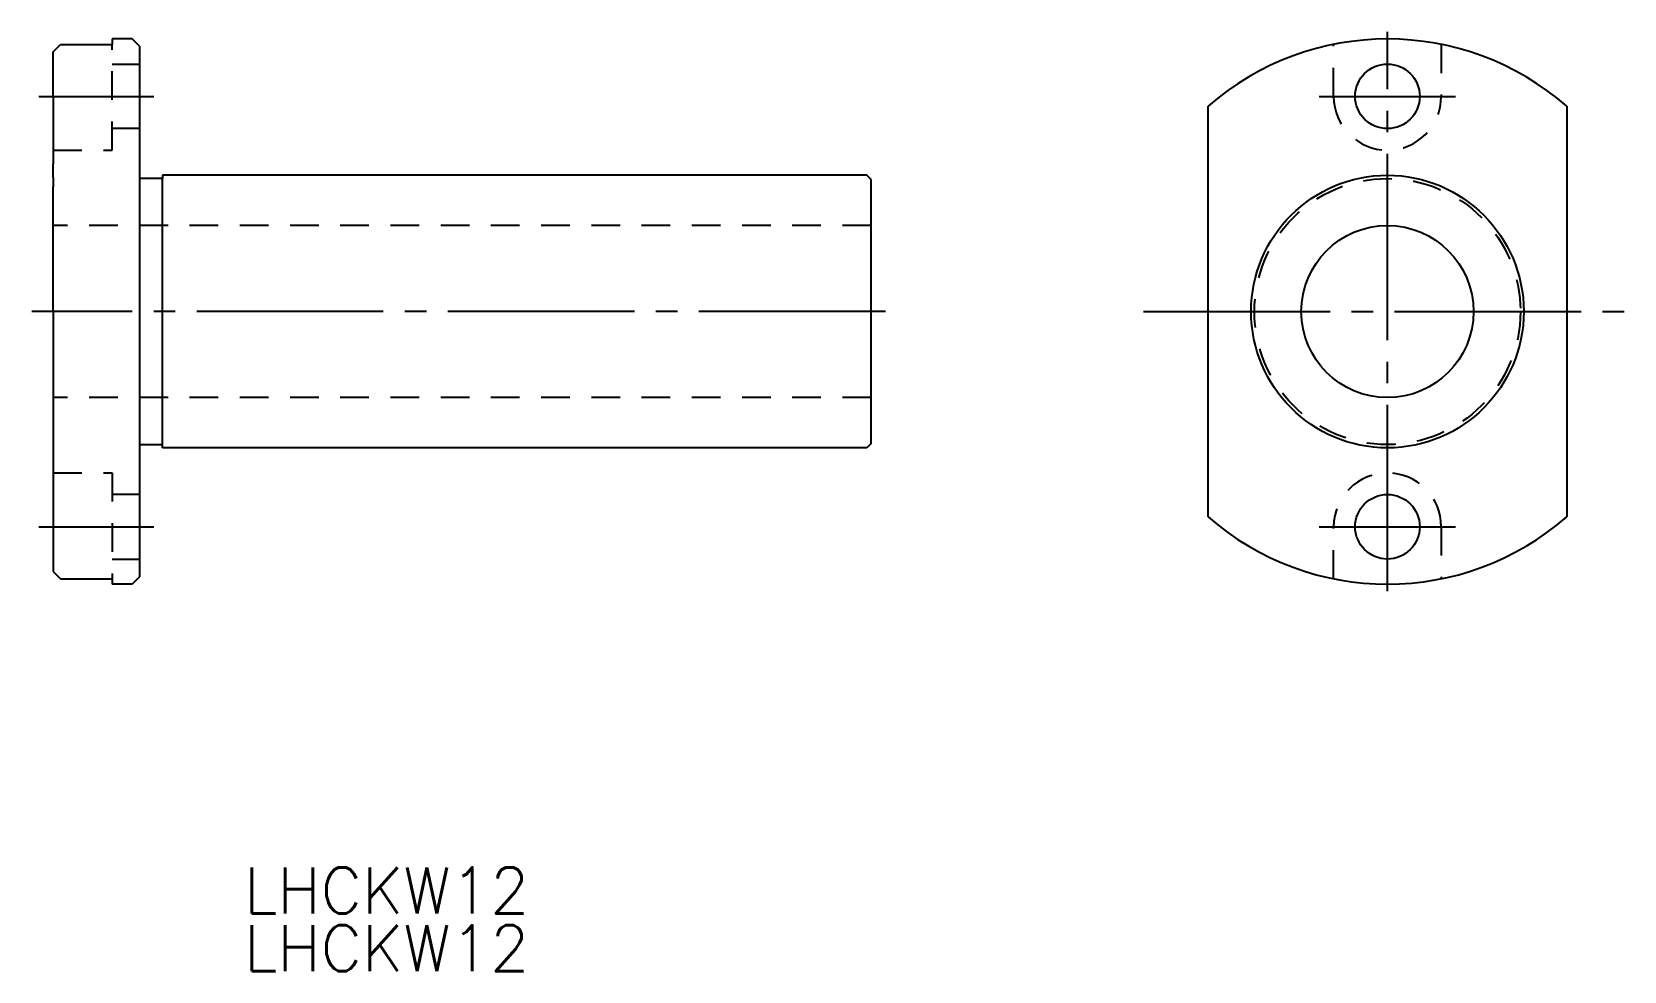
# Model space of a CAD drawing. Extents: x 386 to 497, y 220 to 285.
import ezdxf

# ---------------------------------------------------------------- set-up
doc = ezdxf.new("R2010")
doc.units = 0
doc.linetypes.add('CENTER', pattern=[17.5, 13, -1.5, 1.5, -1.5])
doc.linetypes.add('DASHED', pattern=[3.5, 2, -1.5])
doc.layers.get('0').update_dxf_attribs({"linetype": 'CONTINUOUS'})
doc.layers.add('CENTER', color=1, linetype='CENTER')
doc.styles.get("Standard").update_dxf_attribs({"font": 'txt.shx', "bigfont": '@extfont2.shx'})

msp = doc.modelspace()

# ---------------------------------------------------------------- linework, layer by layer
at = {"color": 7, "linetype": 'CONTINUOUS'}
for p, q in [((387.07, 283.85), (387.57, 284.36)), ((387.57, 284.36), (391.17, 284.36)), ((392.57, 284.74), (391.17, 284.74)), ((391.17, 284.74), (391.17, 284.36)), ((393.07, 284.24), (392.57, 284.74)), ((393.07, 284.24), (393.07, 247.24)), ((387.07, 280.74), (387.07, 283.85)), ((387.07, 280.74), (387.07, 276.99)), ((467.55, 279.38), (467.55, 280.05)), ((492.55, 280.05), (492.55, 279.38)), ((467.55, 252.1), (467.55, 279.38)), ((492.55, 279.38), (492.55, 252.1)), ((387.07, 276.99), (387.07, 276.04)), ((387.07, 275.09), (387.07, 276.04)), ((443.77, 275.24), (394.67, 275.24)), ((394.67, 275.24), (394.67, 275.01)), ((444.07, 274.94), (443.77, 275.24)), ((387.07, 275.09), (387.07, 274.44)), ((387.07, 265.74), (387.07, 274.44)), ((394.67, 275.01), (393.07, 275.01)), ((394.67, 256.24), (394.67, 275.01)), ((444.07, 256.54), (444.07, 274.94)), ((387.07, 265.74), (387.07, 261.99)), ((387.07, 261.99), (387.07, 247.62)), ((394.67, 256.46), (393.07, 256.46)), ((444.07, 256.54), (443.77, 256.24)), ((443.77, 256.24), (394.67, 256.24)), ((467.55, 251.43), (467.55, 252.1)), ((492.55, 252.1), (492.55, 251.43)), ((387.07, 247.62), (387.57, 247.11)), ((387.57, 247.11), (391.17, 247.11)), ((391.17, 247.11), (391.17, 246.74)), ((392.57, 246.74), (391.17, 246.74)), ((393.07, 247.24), (392.57, 246.74))]:
    msp.add_line(p, q, dxfattribs=at)
at = {"color": 3, "linetype": 'DASHED'}
for p, q in [((391.17, 276.99), (391.17, 284.36)), ((476.3, 280.74), (476.3, 284.36)), ((483.8, 284.36), (483.8, 280.74)), ((391.17, 282.99), (393.07, 282.99)), ((393.07, 278.49), (391.17, 278.49)), ((387.07, 276.99), (391.17, 276.99)), ((444.07, 271.74), (387.07, 271.74)), ((444.07, 259.74), (387.07, 259.74)), ((387.07, 254.49), (391.17, 254.49)), ((391.17, 254.49), (391.17, 247.11)), ((393.07, 252.99), (391.17, 252.99)), ((476.3, 247.11), (476.3, 250.74)), ((483.8, 250.74), (483.8, 247.11)), ((391.17, 248.49), (393.07, 248.49))]:
    msp.add_line(p, q, dxfattribs=at)
at = {"color": 7, "linetype": 'CONTINUOUS'}
for centre, radius in [((480.05, 280.74), 2.25), ((480.05, 265.74), 9.5), ((480.05, 265.74), 6), ((480.05, 250.74), 2.25)]:
    msp.add_circle(centre, radius, dxfattribs=at)
at = {"color": 3, "linetype": 'DASHED'}
msp.add_circle((480.05, 265.74), 9.27, dxfattribs=at)
at = {"color": 7, "linetype": 'CONTINUOUS'}
for start, end in [(48.8605, 131.1395), (228.8605, 311.1395)]:
    msp.add_arc((480.05, 265.74), 19, start, end, dxfattribs=at)
at = {"color": 3, "linetype": 'DASHED'}
for centre, start, end in [((480.05, 280.74), 180, 0), ((480.05, 250.74), 0, 180)]:
    msp.add_arc(centre, 3.75, start, end, dxfattribs=at)
at = {"layer": 'CENTER', "color": 1, "linetype": 'CENTER'}
for p, q in [((480.05, 246.24), (480.05, 285.24)), ((386.07, 280.74), (394.07, 280.74)), ((475.3, 280.74), (484.8, 280.74)), ((445.07, 265.74), (385.57, 265.74)), ((463.05, 265.74), (496.55, 265.74)), ((386.07, 250.74), (394.07, 250.74)), ((475.3, 250.74), (484.8, 250.74))]:
    msp.add_line(p, q, dxfattribs=at)

# ---------------------------------------------------------------- texts
at = {"color": 7, "linetype": 'CONTINUOUS'}
for p in [(400.36, 223.79), (400.36, 219.76)]:
    msp.add_text('LHCKW12', height=3.2, dxfattribs=at).set_placement(p)

doc.saveas('drawing.dxf')
